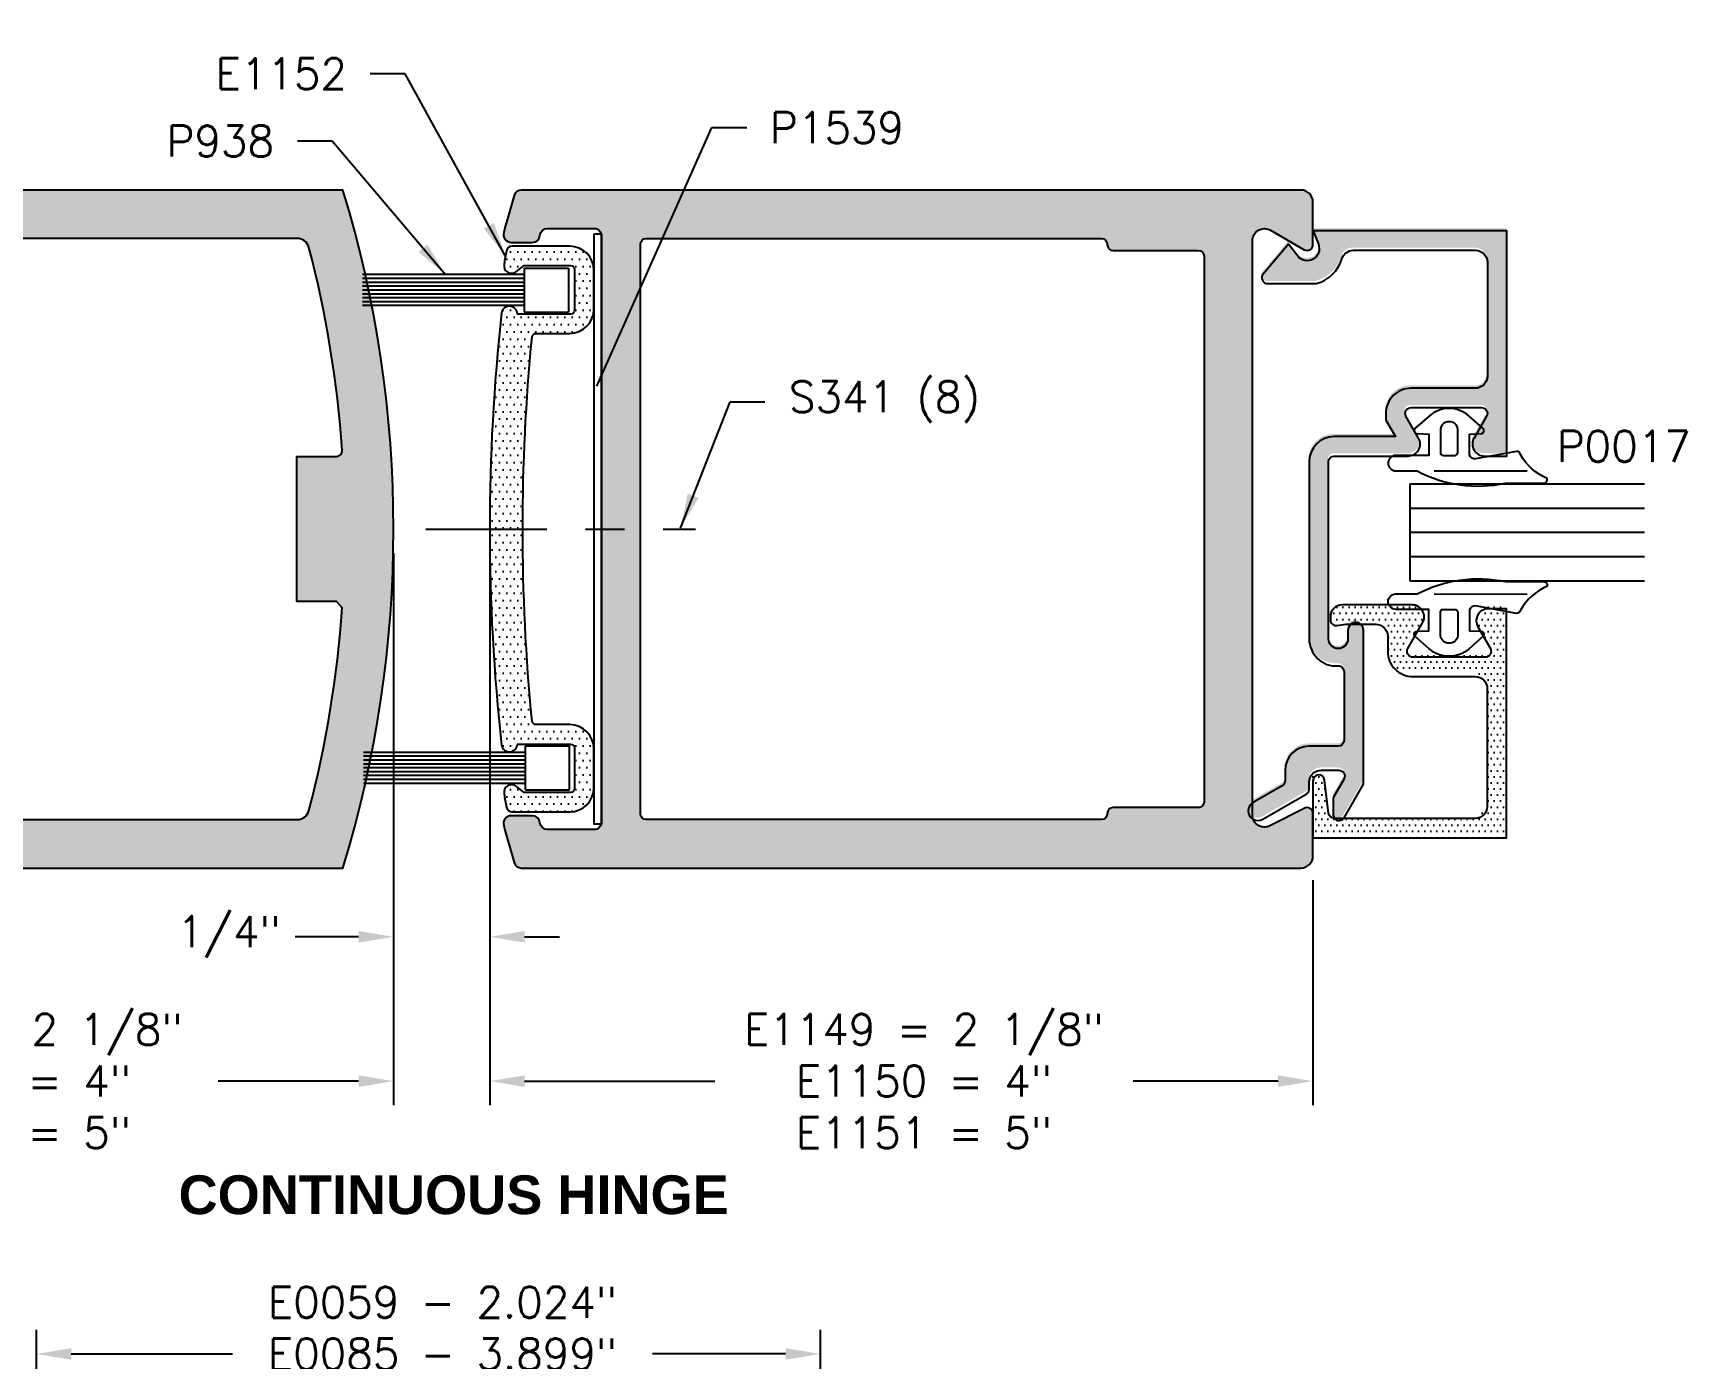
# Model space of a CAD drawing. Extents: x 0 to 130, y 0 to 90.
# Drawn here: x 97.862 to 102.132, y 35.484 to 38.907 of the extents above; entities that cross this region are included whole.
import ezdxf

# ---------------------------------------------------------------- set-up
doc = ezdxf.new("R2010")
doc.units = 0
doc.header["$MEASUREMENT"] = 0
doc.header["$PDMODE"] = 3
doc.linetypes.add('CENTER', pattern=[2, 1.25, -0.25, 0.25, -0.25])
doc.layers.get('0').update_dxf_attribs({"linetype": 'CONTINUOUS'})
doc.layers.get('DEFPOINTS').update_dxf_attribs({"linetype": 'CONTINUOUS'})
for name, color, linetype in [('DIMS', 3, 'CONTINUOUS'), ('R-ANNO-DIMS', 3, 'CONTINUOUS'), ('R-ANNO-TEXT', 6, 'CONTINUOUS'), ('R-DET1', 4, 'CONTINUOUS'), ('R-DET2', 2, 'CONTINUOUS'), ('R-DET3', 5, 'CONTINUOUS'), ('R-OTLN', 1, 'CONTINUOUS'), ('R-PAT1', 5, 'CONTINUOUS')]:
    doc.layers.add(name, color=color, linetype=linetype)
doc.styles.get("Standard").update_dxf_attribs({"font": 'simplex'})
doc.dimstyles.new('1X', dxfattribs={"dimscale": 0, "dimtxt": 0.08, "dimasz": 0.09, "dimexe": 0.062, "dimexo": 0.062, "dimgap": 0.045, "dimtad": 0, "dimdec": 4, "dimzin": 4, "dimtxsty": 'STANDARD', "dimcen": 0, "dimazin": 3, "dimtp": 0.02, "dimtfac": 1, "dimtdec": 4, "dimtofl": 0, "dimtmove": 0, "dimatfit": 3, "dimtolj": 1, "dimtzin": 4})
pattern_1 = [(180, (104.2670987344324, 34.06508842292178), (-0.0078125, 0.015625), [0, -0.015625])]
pattern_2 = [(0, (86.57877029981901, 31.98543126987488), (0.009375, 0.01875), [0, -0.01875])]

# ---------------------------------------------------------------- blocks, each defined once
blk = doc.blocks.new('*D126')
at = {"layer": 'DEFPOINTS', "color": 0}
for p in [(97.87082045284666, 35.49706028161914), (99.89458342643516, 35.15577662902347), (97.87082045284666, 35.05577662902347)]:
    blk.add_point(p, dxfattribs=at)
at = {"layer": 'R-ANNO-DIMS', "color": 0}
for p, q in [((97.87082045284666, 35.11777662902347), (97.87082045284666, 35.55906028161914)), ((99.89458342643516, 35.21777662902347), (99.89458342643516, 35.55906028161914)), ((97.96082045284666, 35.49706028161914), (98.37714594496477, 35.49706028161914)), ((99.80458342643516, 35.49706028161914), (99.4614316592505, 35.49706028161914))]:
    blk.add_line(p, q, dxfattribs=at)
for points in [[(97.96082045284666, 35.51206028161914), (97.96082045284666, 35.48206028161914), (97.87082045284666, 35.49706028161914)], [(99.80458342643516, 35.51206028161914), (99.80458342643516, 35.48206028161914), (99.89458342643516, 35.49706028161914)]]:
    blk.add_solid(points, dxfattribs=at)
at = {"layer": 'R-ANNO-DIMS', "color": 0, "insert": (98.91928880210763, 35.49706028161914), "char_height": 0.08, "attachment_point": 5}
blk.add_mtext('\\A1;E0059 - 2.024"\\PE0085 - 3.899"\\PE0415 - 4.899"', dxfattribs=at)
blk = doc.blocks.new('*D127')
at = {"layer": 'DEFPOINTS', "color": 0}
for p in [(99.65928296758786, 40.37147196548702), (101.7806779675878, 39.64266796548701), (101.7806779675878, 39.26070995151049)]:
    blk.add_point(p, dxfattribs=at)
at = {"layer": 'R-ANNO-DIMS', "color": 0}
for p, q in [((99.65928296758786, 40.30947196548702), (99.65928296758786, 39.19870995151049)), ((101.7806779675878, 39.58066796548702), (101.7806779675878, 39.19870995151049)), ((99.74928296758786, 39.26070995151049), (100.1882625948545, 39.26070995151049)), ((101.6906779675878, 39.26070995151049), (101.2992149758068, 39.26070995151049))]:
    blk.add_line(p, q, dxfattribs=at)
for points in [[(99.74928296758786, 39.27570995151049), (99.74928296758786, 39.24570995151049), (99.65928296758786, 39.26070995151049)], [(101.6906779675878, 39.27570995151049), (101.6906779675878, 39.24570995151049), (101.7806779675878, 39.26070995151049)]]:
    blk.add_solid(points, dxfattribs=at)
at = {"layer": 'R-ANNO-DIMS', "color": 0, "insert": (100.7437387853307, 39.26070995151049), "char_height": 0.08, "attachment_point": 5}
blk.add_mtext('\\A1;E0057 - 2 1/8"\\PE0088 - 4"\\PE0418 - 5"', dxfattribs=at)
blk = doc.blocks.new('PILE')
for p, q in [((-14.03232802366157, 6.088658571209201), (-14.03232802366157, 6.2026585712092)), ((-14.03232802366157, 6.2026585712092), (-13.91832802366157, 6.2026585712092)), ((-13.91832802366157, 6.088658571209201), (-13.91832802366157, 6.2026585712092)), ((-14.03232802366157, 6.185658571209201), (-14.45007802366157, 6.185658571209201)), ((-14.03232802366157, 6.175658571209201), (-14.45007802366157, 6.175658571209201)), ((-14.03232802366157, 6.165658571209201), (-14.45007802366157, 6.165658571209202)), ((-14.03232802366157, 6.155658571209202), (-14.45007802366157, 6.155658571209202)), ((-14.03232802366157, 6.145658571209202), (-14.45007802366157, 6.145658571209203)), ((-14.03232802366157, 6.135658571209202), (-14.45007802366157, 6.135658571209202)), ((-14.03232802366157, 6.1256585712092), (-14.45007802366157, 6.125658571209201)), ((-14.03232802366157, 6.115658571209201), (-14.45007802366157, 6.115658571209201)), ((-14.03232802366157, 6.105658571209201), (-14.45007802366157, 6.105658571209201)), ((-14.03232802366157, 6.088658571209201), (-13.91832802366157, 6.088658571209201))]:
    blk.add_line(p, q)
blk = doc.blocks.new('*D128')
at = {"layer": 'DEFPOINTS', "color": 0}
for p in [(99.04102733443234, 37.62641519106641), (101.1660273344323, 36.78241519106641), (99.04102733443234, 36.20129339780653)]:
    blk.add_point(p, dxfattribs=at)
at = {"layer": 'R-ANNO-DIMS', "color": 0}
for p, q in [((99.04102733443234, 37.56441519106641), (99.04102733443234, 36.13929339780653)), ((101.1660273344323, 36.72041519106641), (101.1660273344323, 36.13929339780653)), ((99.13102733443235, 36.20129339780653), (99.62178769571696, 36.20129339780653)), ((101.0760273344323, 36.20129339780653), (100.7022638861932, 36.20129339780653))]:
    blk.add_line(p, q, dxfattribs=at)
for points in [[(99.13102733443235, 36.21629339780653), (99.13102733443235, 36.18629339780653), (99.04102733443234, 36.20129339780653)], [(101.0760273344323, 36.21629339780653), (101.0760273344323, 36.18629339780653), (101.1660273344323, 36.20129339780653)]]:
    blk.add_solid(points, dxfattribs=at)
at = {"layer": 'R-ANNO-DIMS', "color": 0, "insert": (100.1620257909551, 36.20129339780653), "char_height": 0.08, "attachment_point": 5}
blk.add_mtext('\\A1;E1149 = 2 1/8"\\PE1150 = 4"\\PE1151 = 5"', dxfattribs=at)
blk = doc.blocks.new('*D129')
at = {"layer": 'DEFPOINTS', "color": 0}
for p in [(98.79260083443235, 37.6264151910664), (96.66760083443866, 36.76141544208019), (98.79260083443235, 36.20129339780653)]:
    blk.add_point(p, dxfattribs=at)
at = {"layer": 'R-ANNO-DIMS', "color": 0}
for p, q in [((98.79260083443235, 37.5644151910664), (98.79260083443235, 36.13929339780653)), ((96.66760083443866, 36.69941544208019), (96.66760083443866, 36.13929339780653)), ((96.75760083443866, 36.20129339780653), (97.22867288801766, 36.20129339780653)), ((98.70260083443235, 36.20129339780653), (98.33962526897002, 36.20129339780653))]:
    blk.add_line(p, q, dxfattribs=at)
for points in [[(96.75760083443866, 36.21629339780653), (96.75760083443866, 36.18629339780653), (96.66760083443866, 36.20129339780653)], [(98.70260083443235, 36.21629339780653), (98.70260083443235, 36.18629339780653), (98.79260083443235, 36.20129339780653)]]:
    blk.add_solid(points, dxfattribs=at)
at = {"layer": 'R-ANNO-DIMS', "color": 0, "insert": (97.78414907849384, 36.20129339780653), "char_height": 0.08, "attachment_point": 5}
blk.add_mtext('\\A1;E0056 = 2 1/8"\\PE0087 = 4"\\PE0417 = 5"', dxfattribs=at)
blk = doc.blocks.new('*D130')
at = {"layer": 'DEFPOINTS', "color": 0}
for p in [(98.79260083443236, 37.6264151910664), (99.04102733443236, 37.62641519106641), (98.79260083443236, 36.57382645884199)]:
    blk.add_point(p, dxfattribs=at)
at = {"layer": 'R-ANNO-DIMS', "color": 0}
for p, q in [((98.79260083443236, 37.5644151910664), (98.79260083443236, 36.51182645884199)), ((99.04102733443236, 37.56441519106641), (99.04102733443236, 36.51182645884199)), ((98.70260083443236, 36.57382645884199), (98.53831512014665, 36.57382645884199)), ((99.13102733443236, 36.57382645884199), (99.22102733443236, 36.57382645884199))]:
    blk.add_line(p, q, dxfattribs=at)
for points in [[(98.70260083443236, 36.58882645884199), (98.70260083443236, 36.55882645884199), (98.79260083443236, 36.57382645884199)], [(99.13102733443236, 36.58882645884199), (99.13102733443236, 36.55882645884199), (99.04102733443236, 36.57382645884199)]]:
    blk.add_solid(points, dxfattribs=at)
at = {"layer": 'R-ANNO-DIMS', "color": 0, "insert": (98.36760083443237, 36.57382645884199), "char_height": 0.08, "attachment_point": 5}
blk.add_mtext('\\A1;1/4"', dxfattribs=at)

msp = doc.modelspace()

# ---------------------------------------------------------------- hatches: boundary and pattern name
at = {"layer": 'R-PAT1'}
h = msp.add_hatch(dxfattribs=at)
h.set_pattern_fill('DOTS', color=256, scale=0.3, style=0)
h.set_pattern_definition(pattern_2)
edge = h.paths.add_edge_path(flags=16)
edge.add_line((98.64550058340598, 37.43891519106641), (98.54260058340597, 37.43891519106641))
edge.add_line((98.54260058340597, 37.43891519106641), (98.54260058340597, 37.81391519106641))
edge.add_line((98.54260058340597, 37.81391519106641), (98.64550058340598, 37.81391519106641))
edge.add_arc((98.64537520589323, 37.82897594416826), 0.01506127496315577, 270.4769639564805, 363.956624725013)
edge.add_arc((95.80095550492919, 37.62757699750051), 2.866602061507547, 4.049573806830185, 14.66410710941875)
edge.add_arc((98.54419216608038, 38.34541519106641), 0.03099999999999694, 14.66410710941829, 90.00000000000081)
edge.add_line((98.54419216608038, 38.3764151910664), (97.21360058340598, 38.3764151910664))
edge.add_arc((97.21345959241498, 38.36154356944478), 0.0148722899419091, 89.45682139260938, 182.421560498856)
edge.add_arc((97.18357898787751, 38.36044415448104), 0.01502897893022801, -89.91767018448081, 1.7960520759608016, ccw=False)
edge.add_line((97.18360058340598, 38.34541519106641), (96.97960058340598, 38.34541519106641))
edge.add_arc((96.97960058340597, 38.31441519106641), 0.03100000000000058, 89.9999999999967, 179.9999999999967)
edge.add_line((96.94860058340596, 38.31441519106641), (96.94860058340596, 36.93841519106641))
edge.add_arc((96.97960058340597, 36.93841519106641), 0.03100000000000058, 180.0000000000033, 270.0000000000032)
edge.add_line((96.97960058340597, 36.90741519106641), (97.18360058340596, 36.90741519106641))
edge.add_arc((97.18374157439696, 36.89254356944478), 0.01487228994191086, -2.4215604988626183, 90.54317860738371, ccw=False)
edge.add_arc((97.21362217893443, 36.89144415448104), 0.01502897893022629, 178.2039479240321, 269.9176701844876)
edge.add_line((97.21360058340596, 36.87641519106641), (98.54416599656943, 36.87641519106641))
edge.add_arc((98.54416599656943, 36.90741519106641), 0.03099999999999792, 270.0000000000041, 345.3338042609914)
edge.add_arc((95.80095550492919, 37.62535338463233), 2.86660206150755, 345.3338042609843, 355.9504261931692)
edge.add_line((98.66040058340597, 37.42291519106641), (98.64550058340598, 37.43891519106641))
edge = h.paths.add_edge_path()
edge.add_line((96.77710386168995, 36.84963201254301), (96.69010404252955, 36.89986190813413))
edge.add_arc((96.68260398356013, 36.88687156112356), 0.01500000000000057, 59.9997399072349, 179.9999999999932)
edge.add_line((96.66760398356013, 36.88687156112356), (96.66760083443866, 36.76141544208019))
edge.add_arc((96.67760083443551, 36.7614151910664), 0.00999999999999937, 179.9985617969628, 269.9999999999873)
edge.add_line((96.6776008344355, 36.7514151910664), (98.66220083443234, 36.7514151910664))
edge.add_arc((95.79172215345076, 37.6264151910664), 3.000878680981592, 343.0473522489136, 376.9526477510863)
edge.add_line((98.66220083443235, 38.5014151910664), (96.67760083426124, 38.5014151910664))
edge.add_arc((96.67760083426124, 38.49141519106641), 0.009999999999999787, 89.99999999999491, 180.0014372767732)
edge.add_line((96.66760083426438, 38.49141494021428), (96.66760398356011, 38.36587102509979))
edge.add_arc((96.68260398356013, 38.3658710250998), 0.01500000000000279, 180, 299.9999637359592)
edge.add_line((96.69010397533816, 38.35288063929608), (96.77710400055219, 38.40311005385338))
edge.add_arc((96.79260398356013, 38.3762632565257), 0.03100000000000329, 0, 119.9999637359598, ccw=False)
edge.add_line((96.82360398356013, 38.3762632565257), (96.82360398356013, 36.87647872969819))
edge.add_arc((96.79260398356013, 36.87647872969819), 0.03100000000000014, 239.9997399072285, 359.9999999999967, ccw=False)
h = msp.add_hatch(dxfattribs=at)
h.set_pattern_fill('DOTS', color=256, scale=0.3, style=0)
h.set_pattern_definition(pattern_2)
edge = h.paths.add_edge_path()
edge.add_arc((99.09629949807326, 38.38641457933193), 0.02000000000000012, 164.9492762132939, 270.0011120302387)
edge.add_line((99.09629988624505, 38.36641457933569), (99.15074396709372, 38.36641457933568))
edge.add_arc((99.15074396709372, 38.38641457933569), 0.02000000000000313, 270.0000000000102, 354.2620429164312)
edge.add_arc((99.19054354927992, 38.38241542219902), 0.0199999999999954, 90.00000000004582, 174.2620429164803, ccw=False)
edge.add_line((99.19054354927991, 38.40241542219902), (99.30977722194767, 38.40241542219901))
edge.add_arc((99.30977722194767, 38.38241542219902), 0.01999999999999957, -1.0174971976084635e-11, 90, ccw=False)
edge.add_line((99.32977722194767, 38.38241542219902), (99.32977722194767, 36.8704149599338))
edge.add_arc((99.30977722194766, 36.8704149599338), 0.01999999999999957, -90, 0, ccw=False)
edge.add_line((99.30977722194766, 36.8504149599338), (99.19054354927988, 36.8504149599338))
edge.add_arc((99.19054354927988, 36.8704149599338), 0.02000000000000313, 185.7379570835688, 269.9999999999898, ccw=False)
edge.add_arc((99.1507439670937, 36.86641580279714), 0.01999999999998037, 5.737957083498475, 89.99999999992366)
edge.add_line((99.15074396709373, 36.88641580279712), (99.09629988624505, 36.88641580279712))
edge.add_arc((99.09629949807326, 36.86641580280089), 0.01999999999999974, 89.99888796975361, 195.0507237866883)
edge.add_arc((102.737837802454, 37.84561917619759), 3.790893855406666, 195.0507237866953, 196.5509108331193)
edge.add_arc((99.12318342519028, 36.77141519106641), 0.02000000000000462, 196.5509108331163, 269.9999999999923)
edge.add_line((99.12318342519026, 36.75141519106641), (101.1350273244323, 36.75141519106641))
edge.add_arc((101.1350273344324, 36.78241519106641), 0.03099999999999953, 269.9999815174906, 360.0000000000016)
edge.add_line((101.1660273344323, 36.78241519106641), (101.1660273344323, 36.89241539106641))
edge.add_arc((101.1510272304922, 36.89241532998119), 0.01500010394023569, 0.0002333267244074879, 119.9993123446511)
edge.add_line((101.1435273344323, 36.90540589106641), (101.0565273290272, 36.86117640042842))
edge.add_arc((101.0410273344323, 36.88802319106641), 0.03100000000000071, 180.0000000000016, 299.9999884644398, ccw=False)
edge.add_line((101.0100273344324, 36.88802319106641), (101.0100273344324, 37.62691519106641))
edge.add_line((101.0100273344324, 37.6269151910664), (101.0100273344324, 38.3708071910664))
edge.add_line((101.0100273344324, 38.3708071910664), (101.0100271504168, 38.3708071910664))
edge.add_arc((101.0410273344323, 38.3708071910664), 0.03100018401558202, 60.000196359495476, 180, ccw=False)
edge.add_line((101.0565273344323, 38.39765419106641), (101.1435273344323, 38.34742419106641))
edge.add_arc((101.1510273344419, 38.36041457212133), 0.01500000000319262, 239.9999999647939, 360.0023641960289)
edge.add_line((101.1660273344323, 38.36041519106641), (101.1660273344323, 38.47041519106641))
edge.add_arc((101.1350273344324, 38.4704151910664), 0.03100000000000058, 3.283153219575182e-12, 90.00000000000328)
edge.add_line((101.1350273344324, 38.5014151910664), (99.12318342519026, 38.5014151910664))
edge.add_arc((99.12318342519026, 38.4814151910664), 0.01999999999999691, 89.99999999999491, 163.4490891668796)
edge.add_arc((102.7378378024538, 37.40721120593538), 3.790893855406435, 163.4490891668822, 164.9492762133061)
edge = h.paths.add_edge_path(flags=16)
edge.add_arc((100.8700274333892, 36.92241539106641), 0.0150000000000006, -90, 3.984395277711883e-06, ccw=False)
edge.add_line((100.8700274333892, 36.90741539106641), (100.6500273344323, 36.90741539106641))
edge.add_arc((100.6500273344324, 36.89241539106641), 0.01500000000000057, 90.00000000001357, 179.9999999999864)
edge.add_line((100.6350273344324, 36.89241539106641), (100.6350273344324, 36.89141519106641))
edge.add_arc((100.6200273344324, 36.89141519106641), 0.01500000000000057, -90, 0, ccw=False)
edge.add_line((100.6200273344324, 36.87641519106641), (99.44477722194767, 36.87641519106641))
edge.add_arc((99.44477722194767, 36.89141519106641), 0.01500000000000057, 180, 270, ccw=False)
edge.add_line((99.42977722194767, 36.89141519106641), (99.42977722194767, 38.3614151910664))
edge.add_arc((99.44477722194766, 38.3614151910664), 0.01500000000000057, 90, 180, ccw=False)
edge.add_line((99.44477722194766, 38.3764151910664), (100.6200273344323, 38.3764151910664))
edge.add_arc((100.6200273344324, 38.3614151910664), 0.01500000000000057, 0, 90, ccw=False)
edge.add_line((100.6350273344324, 38.3614151910664), (100.6350273344324, 38.3604151910664))
edge.add_arc((100.6500273344324, 38.36041519106641), 0.01500000000000057, 180, 270)
edge.add_line((100.6500273344324, 38.34541519106641), (100.8700273354755, 38.34541519106641))
edge.add_arc((100.8700273354755, 38.33041519106641), 0.01499999999999702, 3.984395277711883e-06, 90, ccw=False)
edge.add_line((100.8850273354755, 38.33041519210952), (100.8850274333892, 36.92241539210951))
h = msp.add_hatch(dxfattribs=at)
h.set_pattern_fill('DOTS', color=256, scale=0.25, style=0)
h.set_pattern_definition(pattern_1)
edge = h.paths.add_edge_path()
edge.add_arc((101.2747060399079, 37.37204577629906), 0.01999999999999966, 457.4232191139223, 540.0000000000013)
edge.add_line((101.2547060399079, 37.37204577629906), (101.2547062399079, 37.35004677629906))
edge.add_arc((101.2297062399079, 37.35004677629906), 0.02499999999999858, 180.0022918311794, 360, ccw=False)
edge.add_line((101.2047062399279, 37.35004577629906), (101.2047061399079, 37.58046547629906))
edge.add_line((101.2047061399079, 37.58046547629906), (101.2047059399079, 37.80696307629906))
edge.add_arc((101.2197059399079, 37.80696307629906), 0.01500000000000057, 450, 540, ccw=False)
edge.add_line((101.2197059399079, 37.82196307629906), (101.4102119399079, 37.82196456548873))
edge.add_arc((101.4102119399079, 37.85296457629906), 0.03100001081032078, 270, 389.9999884644394)
edge.add_line((101.4370587399079, 37.86846457629906), (101.4047270399079, 37.92446307629906))
edge.add_arc((101.4177173399079, 37.93196307629906), 0.01499992980283587, 90, 210.0001548077444, ccw=False)
edge.add_line((101.4177173399079, 37.9469630061019), (101.5997060799079, 37.94696307629906))
edge.add_arc((101.5997060799079, 37.93196307629906), 0.01500000000000012, 329.99994068583925, 450, ccw=False)
edge.add_line((101.6126964532004, 37.92446306285107), (101.5803651076673, 37.86846462955417))
edge.add_arc((101.6072119799079, 37.85296457629906), 0.03100010000000041, 509.9999930530543, 630)
edge.add_line((101.6072119799079, 37.82196447629906), (101.6647061399079, 37.82196627629906))
edge.add_line((101.6647061399079, 37.82196627629906), (101.6647061399079, 38.40296377629906))
edge.add_line((101.6647061399079, 38.40296377629906), (101.1647061399079, 38.40296377629906))
edge.add_line((101.1647061399079, 38.40296377629906), (101.1784921399079, 38.36847080629907))
edge.add_arc((101.1497060399079, 38.35696615629906), 0.03099994394886189, 217.4749083480024, 381.78460924861974, ccw=False)
edge.add_line((101.1251038687224, 38.33810535838922), (101.1010786399079, 38.36905874629906))
edge.add_line((101.1010786399079, 38.36905874629906), (101.036091366065, 38.29160825434654))
edge.add_arc((101.0475811399079, 38.28196537629906), 0.0150000000000003, 499.9946948706503, 630)
edge.add_line((101.0475811399079, 38.26696537629906), (101.1731467534507, 38.26696872430318))
edge.add_arc((101.1497061281704, 38.3569659993408), 0.09299985176187059, 284.5988618965193, 343.6051380217338)
edge.add_arc((101.2686640399079, 38.32196630629906), 0.03100000016532889, 450, 523.6050192300917, ccw=False)
edge.add_line((101.2686640399079, 38.35296630646439), (101.5837062899079, 38.35296630629906))
edge.add_arc((101.5837062899079, 38.32196630629906), 0.03099999999999969, 360.0000184825094, 450, ccw=False)
edge.add_line((101.6147062899079, 38.32196631629905), (101.6147062899079, 38.02796377629905))
edge.add_arc((101.5837062899079, 38.02796377629906), 0.03100000000000058, 269.9999630349812, 360, ccw=False)
edge.add_line((101.5837062699079, 37.99696377629907), (101.4177173399079, 37.99696307250614))
edge.add_arc((101.4177173399079, 37.93196307629906), 0.06499999620707664, 450.0000000000016, 540.2454029956555)
edge.add_line((101.3527179399079, 37.93168467629906), (101.3527173399079, 37.91454517629906))
edge.add_line((101.3527173399079, 37.91454517629906), (101.3773008399079, 37.87196557629906))
edge.add_line((101.3773008399079, 37.87196557629906), (101.2197062399079, 37.87196307629906))
edge.add_arc((101.2197062399079, 37.80696307629906), 0.06499999999999995, 450.0000000000016, 540)
edge.add_line((101.1547062399079, 37.80696307629906), (101.154705824949, 37.35004677629905))
edge.add_arc((101.2247060399079, 37.35004677629906), 0.07000021495888298, 180.0000000000004, 273.372319723711)
edge.add_arc((101.2297030509407, 37.26519040006692), 0.01500316588895599, 360.005255710304, 453.35993740398226, ccw=False)
edge.add_line((101.2447062167665, 37.26519177629906), (101.2447061399079, 37.08796477629906))
edge.add_arc((101.2297062399079, 37.08796477629906), 0.0149998999999994, 270, 360, ccw=False)
edge.add_line((101.2297062399079, 37.07296487629906), (101.1547061399079, 37.07296577629906))
edge.add_arc((101.1547061399079, 37.01096577629906), 0.06199999999999983, 450.0000000000016, 540)
edge.add_line((101.0927061399079, 37.01096577629906), (101.0927060399079, 36.98390777629906))
edge.add_arc((101.0777060399079, 36.98390777629906), 0.01500000000000057, 300.0007277808302, 360, ccw=False)
edge.add_line((101.0852062049133, 36.97091749050963), (101.010323815964, 36.92768346750944))
edge.add_arc((101.0227061399079, 36.90596577629906), 0.02499960115201775, 479.6895913246436, 660.3387913391537)
edge.add_line((101.0353337399079, 36.88438977629906), (101.1472062049133, 36.94897549050962))
edge.add_arc((101.1397060399079, 36.96196577629906), 0.0150000000000004, 300.0007277808302, 360)
edge.add_line((101.1547060399079, 36.96196577629906), (101.1547060399079, 36.97996377629906))
edge.add_arc((101.1857060399079, 36.97996377629906), 0.03100000000000058, 450, 540, ccw=False)
edge.add_line((101.1857060399079, 37.01096377629906), (101.2317053399079, 37.01096177629906))
edge.add_arc((101.2317053399079, 36.99596277629906), 0.01499899999999954, 330.0002271632789, 450, ccw=False)
edge.add_line((101.2446948846728, 36.98846332779927), (101.2167061399079, 36.93998177629906))
edge.add_line((101.2167061399079, 36.93998177629906), (101.2167060235026, 36.89596377629906))
edge.add_arc((101.2317060399079, 36.89596377629906), 0.01500001640532389, 540, 690.0000361788711)
edge.add_line((101.2446964399079, 36.88846377629906), (101.2947057399079, 36.97508477629906))
edge.add_line((101.2947057399079, 36.97508477629906), (101.2947056589845, 37.37204577629906))
edge.add_arc((101.2747060399079, 37.37204577629906), 0.0199996190766214, 359.9999999999975, 457.42321911392)
h = msp.add_hatch(dxfattribs=at)
h.set_pattern_fill('DOTS', color=256, scale=0.3, style=0)
h.set_pattern_definition(pattern_2)
edge = h.paths.add_edge_path()
edge.add_arc((99.24977722194765, 38.19141572917727), 0.01000000000000156, -90, 0, ccw=False)
edge.add_line((99.24977722194765, 38.18141572917727), (99.11253490194767, 38.18141572917727))
edge.add_arc((99.0918426794158, 38.18076797551429), 0.02070235875729825, 1.793013531245971, 170.4420864452508)
edge.add_arc((104.1734350814903, 37.62641519106641), 5.132407747057965, 173.7607685555364, 186.2392314444635)
edge.add_arc((99.0918426794158, 37.07206240661851), 0.02070235875729576, 189.5579135547306, 358.2069864687539)
edge.add_line((99.11253490194765, 37.07141465295554), (99.24977722194765, 37.07141465295554))
edge.add_arc((99.24977722194765, 37.06141465295553), 0.009999999999999787, 1.0174971976084635e-11, 90.00000000001017, ccw=False)
edge.add_line((99.25977722194766, 37.06141465295553), (99.25977722194766, 36.95641465295554))
edge.add_arc((99.24977722194765, 36.95641465295554), 0.01000000000000334, 270.0000000000102, 359.9999999999898, ccw=False)
edge.add_line((99.24977722194765, 36.94641465295554), (99.12977639194766, 36.94641465295554))
edge.add_line((99.12977639194766, 36.94641465295554), (99.11013328054973, 36.96205992746664))
edge.add_arc((99.09767444194766, 36.94641465295554), 0.01999993184589017, 51.46855500055342, 190.0670542205935)
edge.add_arc((102.0316197643139, 37.46737980672256), 2.999838827830273, 190.0687523454986, 190.7347792855442)
edge.add_arc((99.09901587426668, 36.91141465295554), 0.01499999999999979, 190.7347792855386, 269.9999999999932)
edge.add_line((99.09901587426667, 36.89641465295554), (99.24727722194766, 36.89641465295554))
edge.add_arc((99.24727722194766, 36.95891465295554), 0.0625, 270, 360)
edge.add_line((99.30977722194766, 36.95891465295554), (99.30977722194766, 37.05891519108428))
edge.add_arc((99.24727722194766, 37.05891519108428), 0.0625, 0, 89.99862962087748)
edge.add_line((99.24727871679939, 37.1214151910664), (99.16040642955656, 37.12141726884543))
edge.add_arc((99.16040666873285, 37.13141726884257), 0.01000000000000012, 185.6392364851731, 269.99862962088685, ccw=False)
edge.add_arc((104.1734350814903, 37.62641519106641), 5.047407747057951, 174.3607635148389, 185.6392364851611, ccw=False)
edge.add_arc((99.16040666873285, 38.12141311329025), 0.01000000000000134, 90.00137037910298, 174.3607635148381, ccw=False)
edge.add_line((99.16040642955657, 38.13141311328739), (99.2472787167994, 38.13141519106641))
edge.add_arc((99.24727722194766, 38.19391519104853), 0.0624999999999994, 270.0013703791225, 360)
edge.add_line((99.30977722194766, 38.19391519104853), (99.30977722194766, 38.29391572917728))
edge.add_arc((99.24727722194766, 38.29391572917727), 0.06249999999999822, 1.628443996909367e-12, 90.0000000000016)
edge.add_line((99.24727722194766, 38.35641572917727), (99.09901587426667, 38.35641572917727))
edge.add_arc((99.09901587426667, 38.34141572917727), 0.01499999999999968, 90.00000000000337, 169.2652207144475)
edge.add_arc((102.0316197643139, 37.78545057541025), 2.999838827830273, 169.2652207144558, 169.9312476545014)
edge.add_arc((99.09767444194766, 38.30641572917727), 0.01999993184588839, 169.9329457794106, 308.5314449994458)
edge.add_line((99.11013328054973, 38.29077045466617), (99.12977639194766, 38.30641572917727))
edge.add_line((99.12977639194766, 38.30641572917727), (99.24977722194765, 38.30641572917727))
edge.add_arc((99.24977722194765, 38.29641572917727), 0.00999999999999801, 0, 90.0000000000203, ccw=False)
edge.add_line((99.25977722194766, 38.29641572917727), (99.25977722194766, 38.19141572917727))
h = msp.add_hatch(dxfattribs=at)
h.set_pattern_fill('DOTS', color=256, scale=0.25, style=0)
h.set_pattern_definition(pattern_1)
edge = h.paths.add_edge_path()
edge.add_line((101.2048525399079, 36.89983177629906), (101.1943351378992, 36.98548776377425))
edge.add_arc((101.1794470399079, 36.98365977629906), 0.01499990000000072, 366.9998441811607, 540)
edge.add_line((101.1644471399079, 36.98365977629906), (101.1644472399079, 36.83666077629906))
edge.add_line((101.1644472399079, 36.83666077629906), (101.6644472173079, 36.83666077629906))
edge.add_line((101.6644472173079, 36.83666077629906), (101.6644472173079, 37.42766017629906))
edge.add_line((101.6644472173079, 37.42766017629906), (101.6171406799079, 37.42766176978887))
edge.add_arc((101.6171406799079, 37.39666177629906), 0.03099999348981219, 450, 570.000006946947)
edge.add_line((101.5902938999079, 37.38116177629906), (101.6226256499079, 37.32515977629906))
edge.add_arc((101.6096352599079, 37.31765977629906), 0.01500000774506842, 270.00003819718336, 389.9999829196895, ccw=False)
edge.add_line((101.6096352699079, 37.30265976855399), (101.4224857399079, 37.30265977629906))
edge.add_arc((101.4224857399079, 37.31765977629906), 0.01500000000000012, 150.0000361788685, 270, ccw=False)
edge.add_line((101.4094953541153, 37.32515976809641), (101.4476005439423, 37.3911598317062))
edge.add_arc((101.4207538399079, 37.40666017629906), 0.03100010000000078, 329.9993712869305, 450)
edge.add_line((101.4207538399079, 37.43766027629906), (101.2404474399079, 37.43766017629906))
edge.add_arc((101.2404474399079, 37.40666017629906), 0.03100000000000014, 450, 540)
edge.add_line((101.2094474399079, 37.40666017629906), (101.2094473257637, 37.39927477629907))
edge.add_arc((101.2244471399079, 37.39927477629906), 0.01499981414418095, 180.0000000000034, 278.0502612881459)
edge.add_line((101.2265477399079, 37.38442277629906), (101.2494472399079, 37.38765877629906))
edge.add_line((101.2494472399079, 37.38765877629906), (101.3264860399079, 37.38766077629906))
edge.add_arc((101.3264860399079, 37.35666077629906), 0.03099999999999925, 359.9999999999992, 450, ccw=False)
edge.add_line((101.3574860399079, 37.35666077629906), (101.3574858452822, 37.31784877686497))
edge.add_arc((101.4224857399079, 37.31765977629906), 0.06500016940408705, 539.8334012032434, 630.1308104447163)
edge.add_line((101.4226341399079, 37.25265977629905), (101.5834473699079, 37.25265877629906))
edge.add_arc((101.5834473699079, 37.22165877629906), 0.03099999999999925, 359.9999999999992, 450, ccw=False)
edge.add_line((101.6144473699079, 37.22165877629906), (101.6144473699079, 36.91766177629906))
edge.add_arc((101.5834473699079, 36.91766177629906), 0.03100000000000058, 270, 360, ccw=False)
edge.add_line((101.5834473699079, 36.88666177629906), (101.2197407399079, 36.88665877629906))
edge.add_arc((101.2197407399079, 36.90165877629906), 0.01500000000000012, 186.9998441811619, 270, ccw=False)

# ---------------------------------------------------------------- linework, layer by layer
at = {"layer": 'DIMS'}
msp.add_line((99.32977722194767, 37.1314151910664), (99.32977722194767, 38.1214151910664), dxfattribs=at)
at = {"layer": 'R-DET1'}
for points in [[(101.273702185218, 37.3847348006526, 0.3767558748450491), (101.2562861344323, 37.36490242292179), (101.2562863344323, 37.34290342292179, -0.9999800002000091), (101.2062863344523, 37.34290242292178), (101.2062862344323, 37.57332212292179), (101.2062860344323, 37.79981972292178, -0.414213562373095), (101.2212860344323, 37.81481972292178), (101.4117920344323, 37.81482121211147, 0.5773502020784552), (101.4386388344323, 37.86132122292179), (101.4063071344323, 37.91731972292179, -0.5773511698249313), (101.4192974344323, 37.93981965272462), (101.6012861744323, 37.93981972292178, -0.57735061426548), (101.6142765477249, 37.91731970947379), (101.5819452021918, 37.86132127617689, 0.5773503096053207), (101.6087920744323, 37.81482112292178), (101.6662862344323, 37.81482292292178), (101.6662862344323, 38.39582042292179), (101.1662862344323, 38.39582042292179), (101.1800722344323, 38.36132745292178, -0.871661996115411), (101.1266839632469, 38.33096200501195), (101.1026587344323, 38.36191539292179), (101.0376714605894, 38.28446490096927, 0.6371028040913633), (101.0491612344323, 38.25982202292178), (101.1747268479752, 38.2598253709259, 0.2633073115942851), (101.2405046344323, 38.32357293292178, -0.33268004853194), (101.2702441344323, 38.34582295308711), (101.5852863844323, 38.34582295292178, -0.4142134678914144), (101.6162863844323, 38.31482296292178), (101.6162863844323, 38.02082042292179, -0.414213751336475), (101.5852863644323, 37.9898204229218), (101.4192974344323, 37.98981971912886, 0.4154686075962968), (101.3542980344323, 37.92454132292178), (101.3542974344323, 37.90740182292178), (101.3788809344323, 37.86482222292179), (101.2212863344323, 37.86481972292179, 0.414213562373095), (101.1562863344323, 37.79981972292178), (101.1562859194735, 37.34290342292179, 0.4315596713057824), (101.2304038344323, 37.27302442292179, -0.4314683805151897), (101.246286311291, 37.25804842292179), (101.2462862344323, 37.08082142292179, -0.414213562373095), (101.2312863344323, 37.06582152292179), (101.1562862344323, 37.06582242292178, 0.414213562373095), (101.0942862344323, 37.00382242292179), (101.0942861344323, 36.97676442292179, -0.2679457888973785), (101.0867862994378, 36.96377413713235), (101.0119039104885, 36.92054011413217, 1.005681447737971), (101.0369138344323, 36.87724642292179), (101.1487862994378, 36.94183213713235, 0.2679457888973763), (101.1562861344323, 36.95482242292179), (101.1562861344323, 36.97282042292179, -0.414213562373095), (101.1872861344323, 37.00382042292178), (101.2332854344323, 37.00381842292179, -0.5773489476079768), (101.2462749791972, 36.98131997442199), (101.2182862344323, 36.93283842292178), (101.218286118027, 36.88882042292179, 0.7673272387856588), (101.2462765344323, 36.88132042292179), (101.2962858344323, 36.96794142292178), (101.296285753509, 37.36490242292179, 0.4526903691078097), (101.2737022344323, 37.38473442292179)], [(101.2064326344323, 36.89268842292179), (101.1959152324237, 36.97834441039698, 0.9407073484462662), (101.1660272344323, 36.97651642292178), (101.1660273344323, 36.82951742292179), (101.6660273118323, 36.82951742292179), (101.6660273118323, 37.42051682292178), (101.6187207744323, 37.4205184164116, 0.577350309605322), (101.5918739944323, 37.37401842292179), (101.6242057444323, 37.31801642292179, -0.5773499475982407), (101.6112153644324, 37.29551641517672), (101.4240658344323, 37.29551642292179, -0.5773500587095053), (101.4110754486398, 37.31801641471913), (101.4491806384668, 37.38401647832893, 0.5773539268997977), (101.4223339344323, 37.43051692292179), (101.2420275344323, 37.43051682292179, 0.414213562373095), (101.2110275344323, 37.39951682292179), (101.2110274202882, 37.39213142292179, 0.4559911351790257), (101.2281278344323, 37.37727942292179), (101.2510273344323, 37.38051542292179), (101.3280661344323, 37.38051742292178, -0.414213562373095), (101.3590661344323, 37.34951742292179), (101.3590659398067, 37.3107054234877, 0.4157347223605669), (101.4242142344323, 37.24551642292178), (101.5850274644323, 37.24551542292178, -0.414213562373095), (101.6160274644323, 37.21451542292179), (101.6160274644323, 36.91051842292178, -0.414213562373095), (101.5850274644323, 36.87951842292178), (101.2213208344323, 36.87951542292178, -0.3788668861742499), (101.2064326371863, 36.89268742325993)]]:
    msp.add_lwpolyline(points, format="xyb", dxfattribs=at)
msp.add_lwpolyline([(99.25977722194766, 38.19141572917727, -0.414213562373095), (99.24977722194765, 38.18141572917727), (99.11253490194767, 38.18141572917727, 0.9055453567319763), (99.07142770520181, 38.18420548710814, 0.0545014335767293), (99.07142770520181, 37.06862489502467, 0.9055453567321305), (99.11253490194765, 37.07141465295554), (99.24977722194765, 37.07141465295554, -0.414213562373095), (99.25977722194766, 37.06141465295553), (99.25977722194766, 36.95641465295554, -0.414213562372991), (99.24977722194765, 36.94641465295554), (99.12977639194766, 36.94641465295554), (99.11013328054973, 36.96205992746664, 0.6911328558581624), (99.07798243194766, 36.94291865295554, 0.002906098933719626), (99.08427837556472, 36.90862070735662, 0.3603436510797515), (99.09901587426667, 36.89641465295554), (99.24727722194766, 36.89641465295554, 0.414213562373095), (99.30977722194766, 36.95891465295554), (99.30977722194766, 37.05891519108428, 0.4142065570794852), (99.24727871679939, 37.1214151910664), (99.16040642955657, 37.12141726884543, -0.3856643377645591), (99.15045506531999, 37.13043462469884, -0.04925138713909623), (99.15045506531999, 38.12239575743398, -0.3856643377646612), (99.16040642955657, 38.13141311328739), (99.24727871679939, 38.13141519106641, 0.4142065570794853), (99.30977722194766, 38.19391519104853), (99.30977722194766, 38.29391572917727, 0.414213562373095), (99.24727722194766, 38.35641572917727), (99.09901587426667, 38.35641572917727, 0.3603436510796858), (99.08427837556472, 38.3442096747762, 0.002906098933719626), (99.07798243194766, 38.30991172917727, 0.6911328558581089), (99.11013328054973, 38.29077045466617), (99.12977639194766, 38.30641572917727), (99.24977722194765, 38.30641572917727, -0.4142135623731992), (99.25977722194766, 38.29641572917727)], format="xyb", close=True, dxfattribs=at)
at = {"layer": 'R-DET2', "linetype": 'CONTINUOUS'}
for p, q in [((101.4161567731323, 37.74266987292178), (101.4161567731323, 37.49266987292179)), ((101.4161567731323, 37.74266987292178), (102.0216668754607, 37.74266956246724)), ((101.4161567731323, 37.68016987292178), (102.0216668754607, 37.68016952691613)), ((102.0216668754607, 37.61766960380626), (101.4161567731323, 37.61766987292179)), ((101.4161567731323, 37.55516987292179), (102.0216668754607, 37.55516952691613)), ((101.4161567731323, 37.49266987292179), (102.0216668754607, 37.49266956246724))]:
    msp.add_line(p, q, dxfattribs=at)
at = {"layer": 'R-DET2'}
for points in [[(101.6629627867109, 37.74468857708217), (101.7610713585935, 37.74468857708217, 0.477037012448265), (101.7708524178834, 37.75676965352682, -0.1690634905219287), (101.7019462272232, 37.81872524420017, 0.3788088368526451), (101.6912936105058, 37.82660611473644), (101.5859769753338, 37.80739210307819, -0.3462419148266733), (101.5701054179063, 37.81735405005911), (101.5701054179063, 37.87144096504842), (101.6003026638483, 37.87255183012634, 0.6086559015379466), (101.605706030807, 37.88569657101564), (101.5691533922074, 37.91800724186336, 0.3786170875212405), (101.4660574436053, 37.91800724186336), (101.4295048050057, 37.88569657101564, 0.6086559015379387), (101.4349081719644, 37.87255183012634), (101.4651054179064, 37.87144096504842), (101.4651054179064, 37.81644096504841), (101.3801054179063, 37.81644096504841, 0.9999999999999999), (101.3801054179063, 37.77644096504841), (101.435144925174, 37.77644096504842, 0.1753644488707544)], [(101.5101054179063, 37.90248834014497, 0.341998713119647), (101.4951054179063, 37.88312342341393), (101.4951054179063, 37.82444096504841, 0.414213562373095), (101.5031054179064, 37.81644096504841), (101.5321054179064, 37.81644096504841, 0.4142135623730958), (101.5401054179063, 37.82444096504841), (101.5401054179063, 37.88312342341393, 0.341998713119647), (101.5251054179063, 37.90248834014497, 0.1270166537925822)], [(101.6629626738053, 37.49065094937839), (101.7610712456879, 37.4906508621708, -0.477037012448265), (101.770852294239, 37.47856977703188, 0.1690634905219287), (101.7019460485072, 37.41661424760849, -0.3788088368526451), (101.6912934247847, 37.40873338654121), (101.5859768066918, 37.42794749181421, 0.3462419148266733), (101.5701052404093, 37.41798555894134), (101.5701051923321, 37.36389864395206), (101.6003024372866, 37.36278775203215, -0.6086559015379466), (101.6057057925611, 37.34964300633986), (101.5691531252409, 37.31733236798337, -0.3786170875212405), (101.4660571766388, 37.3173324596242), (101.4295045667598, 37.34964316296313, -0.6086559015379387), (101.4349079454027, 37.36278789904944), (101.4651051923321, 37.36389873728537), (101.465105241221, 37.41889873728535), (101.380105241221, 37.41889881284088, -0.9999999999999999), (101.3801052767765, 37.45889881284087), (101.4351447840442, 37.45889876391686, -0.1753644488707544)], [(101.5101051647344, 37.33285132218883, -0.341998713119647), (101.4951051819477, 37.3522162522532), (101.4951052341098, 37.4108987106187, -0.414213562373095), (101.503105241221, 37.41889870350758), (101.5321052412209, 37.4188986777298, -0.4142135623730958), (101.5401052341098, 37.41089867061871), (101.5401051819477, 37.35221621225321, -0.341998713119647), (101.5251051647344, 37.33285130885551, -0.1270166537925822)]]:
    msp.add_lwpolyline(points, format="xyb", close=True, dxfattribs=at)
for points in [[(101.4792952084851, 37.77644096504842), (101.7190712461413, 37.77668857708217)], [(101.4792950673553, 37.45889872467218), (101.7190711047913, 37.45865089950424)]]:
    msp.add_lwpolyline(points, dxfattribs=at)
at = {"layer": 'R-DET3'}
msp.add_lwpolyline([(99.30977722194766, 38.38741542219901), (99.30977722194766, 36.8654149599338), (99.32977722194767, 36.8654149599338), (99.32977722194767, 38.38741542219901)], close=True, dxfattribs=at)
at = {"layer": 'R-OTLN'}
msp.add_line((100.8850274344323, 38.34541519106641), (100.8850273344324, 38.34541519106641), dxfattribs=at)
for points in [[(96.77710386168995, 36.84963201254301), (96.69010404252955, 36.89986190813413, 0.5773517823489569), (96.66760398356013, 36.88687156112356), (96.66760083443866, 36.76141544208019, 0.41422091441562), (96.6776008344355, 36.7514151910664), (98.66220083443235, 36.7514151910664, 0.1490285714285716), (98.66220083443235, 38.5014151910664), (96.67760083426124, 38.50141519106641, 0.4142209096806916), (96.66760083426438, 38.49141494021428), (96.66760398356013, 38.3658710250998, 0.5773500582140162), (96.69010397533816, 38.35288063929608), (96.77710400055219, 38.40311005385338, -0.5773500582140176), (96.82360398356013, 38.3762632565257), (96.82360398356012, 36.87647872969819, -0.5773517823490137)], [(99.07698557175227, 38.39160806082965, 0.4934266382096486), (99.09629988624505, 38.36641457933569), (99.15074396709373, 38.36641457933568, 0.3851764681173463), (99.17064375818683, 38.38441500076735, -0.3851764681174158), (99.19054354927991, 38.40241542219902), (99.30977722194767, 38.40241542219901, -0.414213562373147), (99.32977722194767, 38.38241542219902), (99.32977722194765, 36.8704149599338, -0.414213562373095), (99.30977722194766, 36.8504149599338), (99.19054354927988, 36.8504149599338, -0.3851764681173462), (99.17064375818678, 36.86841538136546, 0.3851764681173698), (99.15074396709373, 36.88641580279712), (99.09629988624505, 36.88641580279712, 0.4934266382095973), (99.07698557175227, 36.86122232130317, 0.006545894330988267), (99.10401208536545, 36.76571784700783, 0.3319245451695184), (99.12318342519026, 36.75141519106641), (101.1350273244323, 36.75141519106641, 0.4142136568547894), (101.1660273344323, 36.78241519106641), (101.1660273344323, 36.89241539106641, 0.5773449111455637), (101.1435273344323, 36.90540589106641), (101.0565273290272, 36.86117640042842, -0.5773502020784474), (101.0100273344324, 36.88802319106641), (101.0100273344324, 37.6269151910664), (101.0100273344324, 38.3708071910664), (101.0100271504168, 38.3708071910664, -0.5773491268169532), (101.0565273344323, 38.39765419106641), (101.1435273344323, 38.34742419106641, 0.5773640238113238), (101.1660273344323, 38.36041519106641), (101.1660273344323, 38.47041519106641, 0.414213562373095), (101.1350273344324, 38.5014151910664), (99.12318342519026, 38.5014151910664, 0.3319245451695538), (99.10401208536545, 38.48711253512498, 0.006545894330988378)], [(98.64550058340598, 37.43891519106641), (98.54260058340597, 37.43891519106641), (98.54260058340597, 37.81391519106641), (98.64550058340598, 37.81391519106641, 0.4321153771382064), (98.66040058340597, 37.83001519106641, 0.04634778278476775), (98.57418238849208, 38.35326290154124, 0.3410895637978454), (98.54419216608038, 38.3764151910664), (97.21360058340596, 38.37641519106641, 0.4294516640285334), (97.19860058340596, 38.36091519106641, -0.4230014089512049), (97.18360058340598, 38.34541519106641), (96.97960058340597, 38.34541519106641, 0.414213562373095), (96.94860058340596, 38.31441519106641), (96.94860058340596, 36.93841519106641, 0.414213562373095), (96.97960058340597, 36.90741519106641), (97.18360058340598, 36.90741519106641, -0.4294516640285342), (97.19860058340598, 36.8919151910664, 0.4230014089512751), (97.21360058340596, 36.87641519106641), (98.54416599656945, 36.87641519106641, 0.341079390195617), (98.57415593288499, 36.89956638734932, 0.04635691573102849), (98.66040058340597, 37.42291519106641), (98.66040058340597, 37.42291519106641)], [(100.8850274333892, 36.92241539210951, -0.4142135827411291), (100.8700274333892, 36.90741539106641), (100.6500273344324, 36.90741539106641, 0.4142135623729563), (100.6350273344324, 36.89241539106641), (100.6350273344324, 36.89141519106641, -0.414213562373095), (100.6200273344324, 36.87641519106641), (99.44477722194767, 36.87641519106641, -0.414213562373095), (99.42977722194767, 36.89141519106641), (99.42977722194766, 38.3614151910664, -0.414213562373095), (99.44477722194766, 38.3764151910664), (100.6200273344324, 38.3764151910664, -0.414213562373095), (100.6350273344324, 38.3614151910664), (100.6350273344324, 38.36041519106641, 0.414213562373095), (100.6500273344324, 38.34541519106641), (100.8700273354755, 38.34541519106641, -0.4142135420050613), (100.8850273354755, 38.33041519210952)]]:
    msp.add_lwpolyline(points, format="xyb", close=True, dxfattribs=at)
at = {"layer": 'R-PAT1', "linetype": 'CENTER', "ltscale": 0.25}
msp.add_line((98.87599015242611, 37.62641519106641), (99.57201431589601, 37.62641519106641), dxfattribs=at)

# ---------------------------------------------------------------- block references
at = {"layer": 'R-DET2', "xscale": -1, "rotation": 180}
msp.add_blockref('PILE', (113.162341098281, 44.38862197035408), dxfattribs=at)
at = {"layer": 'R-DET2'}
msp.add_blockref('PILE', (113.1654877118079, 30.86420841177874), dxfattribs=at)

# ---------------------------------------------------------------- texts
at = {"layer": 'R-ANNO-TEXT', "char_height": 0.08}
for s, insert, attachment_point in [('\\A1;E1152', (98.67247299185118, 38.8015833950467), 6), ('\\A1;P1539', (99.76445852531512, 38.66242970898064), 4), ('\\A1;P938', (98.48440087374792, 38.62762920546603), 6), ('S341 (8)', (99.81333639867235, 37.9544003738788), 4), ('\\A1;P0017', (101.7955213502072, 37.84014186734027), 4)]:
    msp.add_mtext(s, dxfattribs=dict(at, insert=insert, attachment_point=attachment_point))
at = {"layer": 'R-ANNO-TEXT', "insert": (98.23782301545312, 35.95799552440886), "char_height": 0.1, "width": 3.2578, "attachment_point": 1}
msp.add_mtext('{\\fArial|b1|i0|c0|p34;CONTINUOUS HINGE}', dxfattribs=at)

# ---------------------------------------------------------------- dimensions: what is measured, and where the dimension line sits
at = {"layer": 'R-ANNO-DIMS'}
for base, p1, p2, text, picture, middle in [((101.7806779675878, 39.26070995151049), (99.65928296758786, 40.37147196548702), (101.7806779675878, 39.64266796548701), 'E0057 - 2 1/8"\\PE0088 - 4"\\PE0418 - 5"', '*D127', (100.7437387853307, 39.26070995151049)), ((98.79260083443235, 36.20129339780653), (96.66760083443866, 36.76141544208019), (98.79260083443235, 37.6264151910664), 'E0056 = 2 1/8"\\PE0087 = 4"\\PE0417 = 5"', '*D129', (97.78414907849384, 36.20129339780653)), ((99.04102733443234, 36.20129339780653), (101.1660273344323, 36.78241519106641), (99.04102733443234, 37.62641519106641), 'E1149 = 2 1/8"\\PE1150 = 4"\\PE1151 = 5"', '*D128', (100.1620257909551, 36.20129339780653)), ((97.87082045284666, 35.49706028161914), (99.89458342643516, 35.15577662902347), (97.87082045284666, 35.05577662902347), 'E0059 - 2.024"\\PE0085 - 3.899"\\PE0415 - 4.899"', '*D126', (98.91928880210763, 35.49706028161914))]:
    dim = msp.add_linear_dim(base=base, p1=p1, p2=p2, text=text, dimstyle='1X', override={"dimscale": 1, "dimpost": '"'}, dxfattribs=at)
    dim.commit()
    dim.dimension.update_dxf_attribs({"geometry": picture, "text_midpoint": middle, "dimtype": 160})
dim = msp.add_linear_dim(base=(98.79260083443236, 36.57382645884199), p1=(99.04102733443236, 37.62641519106641), p2=(98.79260083443236, 37.6264151910664), dimstyle='1X', override={"dimscale": 1, "dimpost": '"'}, dxfattribs=at)
dim.commit()
dim.dimension.update_dxf_attribs({"geometry": '*D130', "text_midpoint": (98.36760083443237, 36.57382645884199), "dimtype": 160})

# ---------------------------------------------------------------- leaders
at = {"layer": 'R-ANNO-TEXT', "annotation_type": 0, "has_hookline": 1}
for points, hookline_direction, text_width in [([(99.08212507707694, 38.33039452767269), (98.82247299185119, 38.8015833950467), (98.73247299185118, 38.8015833950467)], 1, 0.3238095238095238), ([(99.31765590149874, 37.99504499309003), (99.61445852531511, 38.66242970898064), (99.70445852531512, 38.66242970898064)], 0, 0.3428571428571428), ([(98.92692609848935, 38.28248818287764), (98.63440087374792, 38.62762920546603), (98.54440087374792, 38.62762920546603)], 1, 0.2857142857142857)]:
    msp.add_leader(points, dimstyle='1X', override={"dimscale": 1, "dimtxt": 0.09, "dimexe": 0.06, "dimexo": 0.06, "dimgap": 0.06, "dimlunit": 2, "dimadec": 2, "dimazin": 2}, dxfattribs=dict(at, hookline_direction=hookline_direction, text_width=text_width))
at = {"layer": 'R-ANNO-TEXT'}
msp.add_leader([(99.53316277119976, 37.628581187194), (99.66133639867235, 37.9544003738788), (99.75133639867235, 37.9544003738788)], dimstyle='1X', override={"dimscale": 1}, dxfattribs=at)

doc.saveas('drawing.dxf')
